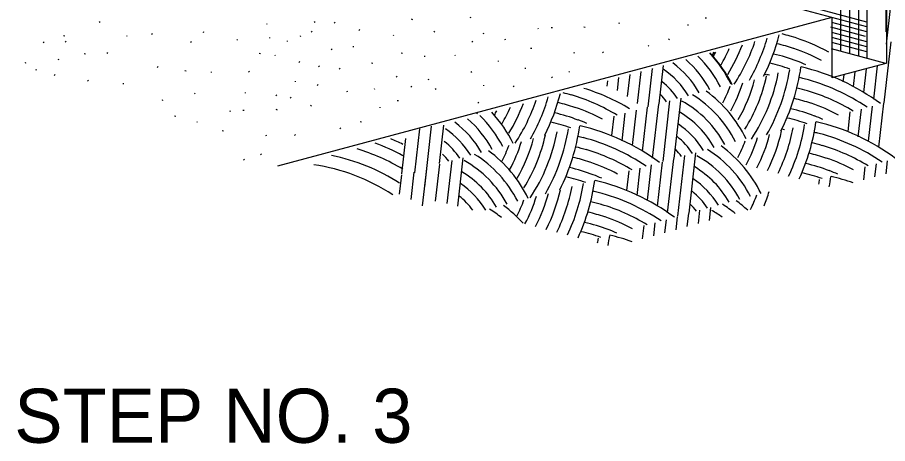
# Model space of a CAD drawing. Extents: x 1007 to 1035.5, y 1000.5 to 1021.5.
# Drawn here: x 1013.101 to 1016.96, y 1009.736 to 1011.625 of the extents above; entities that cross this region are included whole.
import ezdxf

# ---------------------------------------------------------------- set-up
doc = ezdxf.new("R2010")
doc.units = 0
for name, color, linetype in [('Level 1', 7, 'Continuous'), ('Level 11', 7, 'Continuous'), ('Level 5', 7, 'Continuous')]:
    doc.layers.add(name, color=color, linetype=linetype)

msp = doc.modelspace()

# ---------------------------------------------------------------- linework, layer by layer
at = {"layer": 'Level 11'}
for p, q in [((1016.7133, 1011.625), (1010.5658, 1013.2723)), ((1016.8682, 1011.5835), (1010.9847, 1013.1598)), ((1016.8682, 1011.605), (1010.9954, 1013.1785)), ((1016.7508, 1011.7443), (1016.7508, 1011.4748)), ((1016.7909, 1011.7335), (1016.7909, 1011.4641)), ((1016.8312, 1011.7228), (1016.8312, 1011.4533)), ((1016.8682, 1011.7128), (1016.8682, 1011.4434)), ((1016.9519, 1011.6904), (1016.9519, 1011.5612)), ((1016.9519, 1011.6904), (1016.9519, 1011.5612)), ((1016.9544, 1011.6897), (1016.9544, 1011.4217)), ((1016.7133, 1011.625), (1014.2543, 1010.9661)), ((1016.7133, 1011.625), (1016.7133, 1011.3571)), ((1016.8625, 1011.541), (1016.7076, 1011.5825)), ((1016.8682, 1011.5619), (1016.7133, 1011.6034)), ((1016.8682, 1011.5172), (1016.7133, 1011.5587)), ((1016.8682, 1011.4948), (1016.7133, 1011.5363)), ((1016.8682, 1011.4723), (1016.7133, 1011.5138)), ((1016.9519, 1011.421), (1016.7108, 1011.4856)), ((1016.9519, 1011.421), (1016.7133, 1011.3571))]:
    msp.add_line(p, q, dxfattribs=at)
at = {"layer": 'Level 5'}
for p, q in [((1016.9548, 1011.5075), (1016.9743, 1011.6783)), ((1014.8479, 1011.6185), (1014.8532, 1011.6168)), ((1015.1094, 1011.6274), (1015.1103, 1011.6238)), ((1016.1513, 1011.6238), (1016.1571, 1011.6235)), ((1013.4684, 1011.606), (1013.4643, 1011.6023)), ((1014.2059, 1011.5983), (1014.2069, 1011.5948)), ((1014.4217, 1011.6063), (1014.4176, 1011.6027)), ((1014.5099, 1011.6038), (1014.5058, 1011.6002)), ((1014.6198, 1011.5712), (1014.6156, 1011.5675)), ((1015.4093, 1011.5783), (1015.4103, 1011.5748)), ((1015.4678, 1011.5805), (1015.4735, 1011.5802)), ((1015.6134, 1011.5842), (1015.6187, 1011.5824)), ((1015.7664, 1011.6018), (1015.7717, 1011.6002)), ((1016.0738, 1011.5937), (1016.0747, 1011.5902)), ((1013.3064, 1011.5451), (1013.3117, 1011.5434)), ((1013.5854, 1011.5452), (1013.5864, 1011.5417)), ((1013.7008, 1011.5528), (1013.6966, 1011.5492)), ((1013.9234, 1011.5615), (1013.9286, 1011.5598)), ((1014.2187, 1011.537), (1014.2196, 1011.5334)), ((1014.3571, 1011.5424), (1014.3568, 1011.544)), ((1014.3584, 1011.5403), (1014.3571, 1011.5424)), ((1014.4083, 1011.5638), (1014.4043, 1011.5602)), ((1014.7673, 1011.5485), (1014.7683, 1011.545)), ((1014.9513, 1011.5639), (1014.9473, 1011.5603)), ((1015.1644, 1011.5558), (1015.1696, 1011.5542)), ((1013.2203, 1011.5162), (1013.2163, 1011.5125)), ((1013.3179, 1011.5198), (1013.3138, 1011.5162)), ((1013.8733, 1011.5174), (1013.8693, 1011.5138)), ((1014.0779, 1011.5277), (1014.0738, 1011.524)), ((1014.2971, 1011.5217), (1014.2981, 1011.5182)), ((1014.5895, 1011.4976), (1014.5904, 1011.494)), ((1015.1213, 1011.5188), (1015.1171, 1011.5153)), ((1015.2632, 1011.5303), (1015.2641, 1011.5267)), ((1015.9018, 1011.501), (1015.8978, 1011.4973)), ((1015.9879, 1011.5298), (1015.9931, 1011.5282)), ((1016.9448, 1011.2475), (1016.9753, 1011.5168)), ((1013.3979, 1011.4657), (1013.4032, 1011.464)), ((1013.5016, 1011.4697), (1013.4974, 1011.466)), ((1014.1739, 1011.4672), (1014.1792, 1011.4655)), ((1014.2433, 1011.4598), (1014.2443, 1011.4562)), ((1014.4969, 1011.4847), (1014.4929, 1011.4811)), ((1014.8033, 1011.4683), (1014.8085, 1011.4667)), ((1015.0409, 1011.4603), (1015.0419, 1011.4568)), ((1015.3761, 1011.4895), (1015.3818, 1011.4892)), ((1015.5693, 1011.4708), (1015.5703, 1011.4673)), ((1015.7004, 1011.472), (1015.6963, 1011.4684)), ((1013.1361, 1011.4265), (1013.137, 1011.4229)), ((1013.2819, 1011.4413), (1013.2829, 1011.4377)), ((1014.3531, 1011.4293), (1014.3489, 1011.4257)), ((1014.6716, 1011.4243), (1014.6768, 1011.4227)), ((1014.906, 1011.4545), (1014.9069, 1011.4509)), ((1015.2325, 1011.4335), (1015.2334, 1011.43)), ((1013.1811, 1011.3953), (1013.1863, 1011.3937)), ((1013.7258, 1011.4072), (1013.7216, 1011.4035)), ((1013.8438, 1011.3897), (1013.8491, 1011.388)), ((1013.9601, 1011.3848), (1013.9611, 1011.3812)), ((1014.1303, 1011.3858), (1014.1263, 1011.3822)), ((1014.4403, 1011.4107), (1014.4363, 1011.407)), ((1014.5319, 1011.3997), (1014.5278, 1011.396)), ((1015.1166, 1011.3848), (1015.1124, 1011.3812)), ((1015.3522, 1011.4013), (1015.3531, 1011.3977)), ((1015.5499, 1011.3858), (1015.5458, 1011.3822)), ((1015.8513, 1011.2445), (1015.8674, 1011.3853)), ((1015.8976, 1011.2293), (1015.9169, 1011.3988)), ((1015.9223, 1011.4012), (1015.9224, 1011.4003)), ((1015.9471, 1011.2429), (1015.9663, 1011.4123)), ((1016.8091, 1011.3188), (1016.8166, 1011.3848)), ((1016.8541, 1011.293), (1016.866, 1011.398)), ((1016.8985, 1011.2626), (1016.9154, 1011.4113)), ((1013.269, 1011.3722), (1013.2649, 1011.3685)), ((1013.4161, 1011.3458), (1013.412, 1011.3422)), ((1014.3323, 1011.3429), (1014.3333, 1011.3393)), ((1014.7854, 1011.3638), (1014.7813, 1011.3602)), ((1014.9228, 1011.3527), (1014.9238, 1011.3492)), ((1015.4743, 1011.3617), (1015.4702, 1011.358)), ((1015.7163, 1011.3213), (1015.7191, 1011.345)), ((1015.7619, 1011.3008), (1015.7685, 1011.3584)), ((1015.8069, 1011.2748), (1015.8179, 1011.3719)), ((1016.7634, 1011.3395), (1016.7671, 1011.3715)), ((1013.5697, 1011.3338), (1013.5706, 1011.3302)), ((1014.4343, 1011.3275), (1014.4303, 1011.3239)), ((1014.6834, 1011.3107), (1014.6844, 1011.3071)), ((1014.8497, 1011.3202), (1014.8456, 1011.3165)), ((1014.9579, 1011.3088), (1014.9539, 1011.3052)), ((1015.1675, 1011.3258), (1015.1684, 1011.3223)), ((1015.3038, 1011.3213), (1015.2997, 1011.3177)), ((1013.8903, 1011.2898), (1013.8862, 1011.2862)), ((1014.111, 1011.2932), (1014.1119, 1011.2896)), ((1014.251, 1011.2817), (1014.2469, 1011.278)), ((1014.3148, 1011.2708), (1014.3108, 1011.2673)), ((1014.562, 1011.2997), (1014.5629, 1011.2962)), ((1016.0134, 1011.0002), (1016.0439, 1011.2678)), ((1013.7434, 1011.2613), (1013.7443, 1011.2578)), ((1014.4004, 1011.2358), (1014.4056, 1011.2342)), ((1014.7077, 1011.2277), (1014.7086, 1011.2241)), ((1014.7853, 1011.2578), (1014.7911, 1011.2575)), ((1015.1476, 1011.2496), (1015.1435, 1011.246)), ((1015.8733, 1011.0322), (1015.8955, 1011.2272)), ((1015.9178, 1011.0018), (1015.9451, 1011.2414)), ((1015.964, 1010.9867), (1015.9946, 1011.256)), ((1016.8754, 1011.0762), (1016.8933, 1011.2321)), ((1016.9204, 1011.0503), (1016.9426, 1011.2452)), ((1013.7983, 1011.1898), (1013.8036, 1011.1882)), ((1014.0433, 1011.2123), (1014.0443, 1011.2087)), ((1014.1017, 1011.2145), (1014.1075, 1011.2142)), ((1014.2474, 1011.2181), (1014.2527, 1011.2164)), ((1015.1373, 1011.2023), (1015.1418, 1011.1993)), ((1015.7374, 1011.1016), (1015.7473, 1011.1883)), ((1015.7828, 1011.0787), (1015.7966, 1011.2005)), ((1015.8283, 1011.0581), (1015.8461, 1011.214)), ((1016.7846, 1011.1197), (1016.7944, 1011.2063)), ((1016.8299, 1011.0967), (1016.8438, 1011.2185)), ((1013.8971, 1011.1642), (1013.8981, 1011.1607)), ((1014.6219, 1011.1638), (1014.6271, 1011.1622)), ((1014.9731, 1010.9773), (1014.9926, 1011.1482)), ((1014.01, 1011.1235), (1014.0158, 1011.1231)), ((1014.5358, 1011.135), (1014.5317, 1011.1313)), ((1014.8632, 1010.9368), (1014.8853, 1011.1318)), ((1014.9073, 1010.8738), (1014.9379, 1011.143)), ((1014.2033, 1011.1048), (1014.2042, 1011.1012)), ((1014.3344, 1011.106), (1014.3303, 1011.1023)), ((1014.8053, 1010.9327), (1014.8231, 1011.0886)), ((1014.1083, 1010.9956), (1014.1041, 1010.992)), ((1014.1839, 1011.0198), (1014.1798, 1011.0162)), ((1015.0074, 1010.8012), (1015.0291, 1010.9917)), ((1015.0539, 1010.7889), (1015.0783, 1011.0035)), ((1015.9843, 1010.7591), (1016.0115, 1010.9987)), ((1016.0304, 1010.744), (1016.0611, 1011.0133)), ((1016.0799, 1010.7575), (1016.1103, 1011.025)), ((1014.8976, 1010.7908), (1014.9163, 1010.9547)), ((1014.9553, 1010.8106), (1014.9739, 1010.9745)), ((1015.8492, 1010.8359), (1015.8631, 1010.9577)), ((1015.8948, 1010.8153), (1015.9126, 1010.9713)), ((1015.9398, 1010.7895), (1015.9619, 1010.9844)), ((1016.8542, 1010.9049), (1016.8609, 1010.9637)), ((1016.9036, 1010.9184), (1016.9103, 1010.9758)), ((1016.9531, 1010.9318), (1016.9596, 1010.9893)), ((1014.7963, 1010.8413), (1014.8062, 1010.928)), ((1014.8468, 1010.8183), (1014.8606, 1010.9402)), ((1015.8039, 1010.8588), (1015.8138, 1010.9456)), ((1016.1208, 1010.7114), (1016.1275, 1010.7705)), ((1016.1703, 1010.7249), (1016.1768, 1010.7823)), ((1015.9724, 1010.671), (1015.9789, 1010.7286)), ((1016.0219, 1010.6845), (1016.0284, 1010.7417)), ((1016.0713, 1010.698), (1016.0779, 1010.756)), ((1015.8734, 1010.6442), (1015.8802, 1010.7028)), ((1015.9229, 1010.6577), (1015.9295, 1010.715))]:
    msp.add_line(p, q, dxfattribs=at)
for centre, radius, start, end in [((1015.6073, 1011.7728), 0.8531, 330.098, 343.7529), ((1015.6073, 1011.7728), 0.9007, 333.0725, 345.5893), ((1016.2803, 1010.7128), 0.8656, 73.3456, 75.8167), ((1016.2814, 1010.7131), 0.8656, 61.0833, 73.4259), ((1015.6073, 1011.7728), 0.7579, 328.161, 339.2319), ((1015.6073, 1011.7728), 0.8055, 326.5751, 341.6556), ((1016.2803, 1010.7128), 0.818, 71.2403, 76.5959), ((1015.7483, 1011.0767), 0.5762, 26.0984, 42.7826), ((1015.7535, 1011.0732), 0.5762, 26.0984, 42.9402), ((1015.6021, 1011.7762), 0.6626, 331.1856, 332.8276), ((1015.6073, 1011.7728), 0.6626, 331.1856, 332.9917), ((1015.6073, 1011.7728), 0.7102, 329.8124, 336.3894), ((1016.2803, 1010.7128), 0.7704, 68.8103, 76.9387), ((1016.2814, 1010.7131), 0.818, 61.9292, 71.2191), ((1015.7483, 1011.0767), 0.4334, 29.7236, 53.188), ((1015.7483, 1011.0767), 0.481, 28.2697, 48.884), ((1015.7483, 1011.0767), 0.5286, 27.0841, 45.5111), ((1016.2803, 1010.7128), 0.7266, 70.2206, 77.4144), ((1016.2814, 1010.7131), 0.7704, 65.8203, 68.9096), ((1015.7483, 1011.0767), 0.3858, 31.5499, 55.835), ((1015.6837, 1011.53), 0.8055, 326.5751, 349.2093), ((1015.6837, 1011.53), 0.8531, 330.098, 350.7506), ((1015.6837, 1011.53), 0.9007, 333.0725, 352.0647), ((1016.3578, 1010.4704), 0.9609, 53.5334, 76.8246), ((1015.7483, 1011.0767), 0.3381, 33.916, 51.2604), ((1015.6837, 1011.53), 0.7102, 329.8124, 345.22), ((1015.6837, 1011.53), 0.7579, 328.161, 347.443), ((1016.2803, 1010.7128), 0.6728, 77.4092, 78.5321), ((1016.2903, 1010.7128), 0.6728, 77.4092, 78.5321), ((1016.3568, 1010.4701), 0.9133, 75.1912, 76.6104), ((1016.3578, 1010.4704), 0.9133, 55.9267, 75.2405), ((1015.3654, 1010.4813), 0.8656, 58.6885, 73.4259), ((1015.6837, 1011.53), 0.615, 332.6415, 340.0917), ((1015.6837, 1011.53), 0.6626, 331.1856, 342.9725), ((1016.3568, 1010.4701), 0.8656, 73.3456, 76.5159), ((1014.6365, 1011.512), 0.8531, 330.098, 343.7529), ((1014.6365, 1011.512), 0.9007, 333.0725, 345.5893), ((1015.3096, 1010.452), 0.8656, 73.3456, 75.8167), ((1015.3107, 1010.4523), 0.8656, 58.6885, 73.4259), ((1015.7483, 1011.0767), 0.2905, 37.1104, 45.396), ((1015.8148, 1010.8339), 0.5286, 27.0841, 58.0607), ((1015.8148, 1010.8339), 0.5762, 26.0984, 53.7029), ((1016.3568, 1010.4701), 0.818, 71.2403, 76.5959), ((1016.3578, 1010.4704), 0.8656, 58.6885, 73.4259), ((1014.6365, 1011.512), 0.7102, 329.8124, 336.3894), ((1014.6365, 1011.512), 0.7579, 328.161, 339.2319), ((1014.6365, 1011.512), 0.8055, 326.5751, 341.6556), ((1015.3096, 1010.452), 0.818, 71.2403, 76.5959), ((1015.3107, 1010.4523), 0.818, 61.9292, 71.2191), ((1015.8148, 1010.8339), 0.481, 28.2697, 61.0728), ((1016.3578, 1010.4704), 0.818, 61.9292, 71.2191), ((1014.7828, 1010.8124), 0.5286, 27.0841, 45.6875), ((1014.7828, 1010.8124), 0.5762, 26.0984, 42.9402), ((1014.6365, 1011.512), 0.6626, 331.1856, 332.9917), ((1015.3096, 1010.452), 0.7704, 68.8103, 76.9387), ((1015.8148, 1010.8339), 0.4334, 29.7236, 58.9884), ((1016.3568, 1010.4701), 0.7704, 68.8103, 76.9387), ((1016.3578, 1010.4704), 0.7704, 65.8203, 68.9096), ((1014.7828, 1010.8124), 0.4334, 29.7236, 53.4237), ((1014.7828, 1010.8124), 0.481, 28.2697, 49.0851), ((1015.3096, 1010.452), 0.7266, 70.2206, 77.4144), ((1015.3107, 1010.4523), 0.7704, 65.8203, 68.9096), ((1015.8148, 1010.8339), 0.3858, 31.5499, 55.835), ((1016.3568, 1010.4701), 0.7266, 70.2206, 77.4144), ((1015.7501, 1011.2873), 0.8531, 334.6535, 350.7506), ((1015.7501, 1011.2873), 0.9007, 335.2226, 352.0647), ((1016.4242, 1010.2277), 0.9609, 53.5334, 76.8246), ((1014.7828, 1010.8124), 0.3858, 31.5499, 55.835), ((1014.703, 1011.2693), 0.8055, 326.5751, 349.2093), ((1014.703, 1011.2693), 0.8531, 330.098, 350.7506), ((1014.703, 1011.2693), 0.9007, 333.0725, 352.0647), ((1015.3771, 1010.2096), 0.9609, 53.5334, 76.8246), ((1015.7501, 1011.2873), 0.7579, 333.2963, 347.443), ((1015.7501, 1011.2873), 0.8055, 334.0158, 349.2093), ((1016.3568, 1010.4701), 0.6728, 77.4092, 78.5321), ((1016.4232, 1010.2274), 0.9133, 75.1912, 76.6104), ((1016.4242, 1010.2277), 0.9133, 55.9267, 75.2405), ((1014.4221, 1010.2892), 0.8656, 63.336, 67.2763), ((1014.7828, 1010.8124), 0.3381, 33.916, 51.2604), ((1014.703, 1011.2693), 0.6626, 331.1856, 342.9725), ((1014.703, 1011.2693), 0.7102, 329.8124, 345.22), ((1014.703, 1011.2693), 0.7579, 328.161, 347.443), ((1015.376, 1010.2093), 0.9133, 75.1912, 76.6104), ((1015.3771, 1010.2096), 0.9133, 55.9267, 75.2405), ((1015.8148, 1010.8339), 0.3381, 33.916, 51.2604), ((1015.7501, 1011.2873), 0.615, 332.6415, 340.0917), ((1015.7501, 1011.2873), 0.6626, 331.5388, 342.9725), ((1015.7501, 1011.2873), 0.7102, 332.478, 345.22), ((1016.4232, 1010.2274), 0.8656, 73.3456, 76.5159), ((1014.3604, 1010.2128), 0.8656, 58.6885, 73.4259), ((1014.3936, 1010.2541), 0.8656, 61.1937, 70.1266), ((1014.8492, 1010.5697), 0.5762, 26.0984, 53.7029), ((1014.703, 1011.2693), 0.615, 332.6415, 340.0917), ((1015.376, 1010.2093), 0.8656, 73.3456, 76.5159), ((1015.3771, 1010.2096), 0.8656, 58.6885, 73.4259), ((1015.8148, 1010.8339), 0.2905, 37.1104, 45.396), ((1015.8812, 1010.5912), 0.5286, 27.0841, 58.0607), ((1015.8812, 1010.5912), 0.5762, 26.0984, 53.7029), ((1016.4242, 1010.2277), 0.8656, 58.6885, 73.4259), ((1014.3263, 1010.1637), 0.8656, 57.1245, 78.8), ((1014.7828, 1010.8124), 0.2905, 37.1104, 45.396), ((1014.8492, 1010.5697), 0.5286, 27.0841, 58.0607), ((1015.376, 1010.2093), 0.818, 71.2403, 76.5959), ((1015.8812, 1010.5912), 0.481, 28.2697, 61.0728), ((1016.4232, 1010.2274), 0.818, 71.2403, 76.5959), ((1016.4242, 1010.2277), 0.818, 61.9292, 71.2191), ((1014.2901, 1010.116), 0.8656, 56.6789, 81.6949), ((1014.8492, 1010.5697), 0.481, 28.2697, 61.0728), ((1015.376, 1010.2093), 0.7704, 68.8103, 76.9387), ((1015.3771, 1010.2096), 0.818, 61.9292, 71.2191), ((1015.8812, 1010.5912), 0.4334, 29.7236, 58.9884), ((1016.4232, 1010.2274), 0.7704, 68.8103, 76.9387), ((1014.8492, 1010.5697), 0.4334, 29.7236, 58.9884), ((1015.376, 1010.2093), 0.7266, 70.2206, 77.4144), ((1015.3771, 1010.2096), 0.7704, 65.8203, 68.9096), ((1016.4232, 1010.2274), 0.7266, 70.2206, 77.4144), ((1015.8165, 1011.0446), 0.9007, 349.1403, 352.0647), ((1016.4242, 1010.2277), 0.7704, 65.8203, 68.9096), ((1016.4906, 1009.9849), 0.9609, 70.7594, 76.8246), ((1014.8492, 1010.5697), 0.3858, 31.5499, 55.835), ((1014.7694, 1011.0265), 0.8531, 334.6535, 350.7506), ((1014.7694, 1011.0265), 0.9007, 335.2226, 352.0647), ((1015.4435, 1009.9669), 0.9609, 53.5334, 76.8246), ((1015.8812, 1010.5912), 0.3858, 31.5499, 55.835), ((1015.8165, 1011.0446), 0.8531, 349.3548, 350.7506), ((1014.7694, 1011.0265), 0.7102, 332.478, 345.22), ((1014.7694, 1011.0265), 0.7579, 333.2963, 347.443), ((1014.7694, 1011.0265), 0.8055, 334.0158, 349.2093), ((1015.4425, 1009.9666), 0.9133, 75.1912, 76.6104), ((1015.4435, 1009.9669), 0.9133, 55.9267, 75.2405), ((1015.8812, 1010.5912), 0.3381, 33.916, 51.2604), ((1015.8014, 1011.048), 0.615, 333.5815, 340.0917), ((1015.8014, 1011.048), 0.6626, 337.1463, 342.9725), ((1014.8492, 1010.5697), 0.3381, 36.6196, 51.2604), ((1014.7694, 1011.0265), 0.615, 332.6415, 340.0917), ((1014.7694, 1011.0265), 0.6626, 331.5388, 342.9725), ((1015.4425, 1009.9666), 0.8656, 73.3456, 76.5159), ((1015.9476, 1010.3485), 0.5762, 47.1489, 53.7029), ((1014.9156, 1010.327), 0.5286, 51.0305, 58.0607), ((1014.9156, 1010.327), 0.5762, 42.0514, 53.7029), ((1015.4425, 1009.9666), 0.818, 71.2403, 76.5959), ((1015.4435, 1009.9669), 0.8656, 58.6885, 73.4259), ((1015.8812, 1010.5912), 0.2905, 37.1104, 45.396), ((1015.9476, 1010.3485), 0.481, 54.5337, 61.0728), ((1015.9476, 1010.3485), 0.5286, 50.4248, 58.0607), ((1015.4435, 1009.9669), 0.818, 61.9292, 71.2191), ((1015.4425, 1009.9666), 0.7704, 68.8103, 76.9387), ((1015.4435, 1009.9669), 0.7704, 65.8203, 68.9096), ((1015.4425, 1009.9666), 0.7266, 70.2206, 77.4144), ((1014.8358, 1010.7838), 0.8531, 349.3548, 350.7506), ((1014.8358, 1010.7838), 0.9007, 349.1403, 352.0647), ((1015.5099, 1009.7242), 0.9609, 70.7594, 76.8246)]:
    msp.add_arc(centre, radius, start, end, dxfattribs=at)

# ---------------------------------------------------------------- texts
at = {"layer": 'Level 1'}
msp.add_text('STEP NO. 3', height=0.24, dxfattribs=at).set_placement((1013.0875, 1009.7398))

doc.saveas('drawing.dxf')
